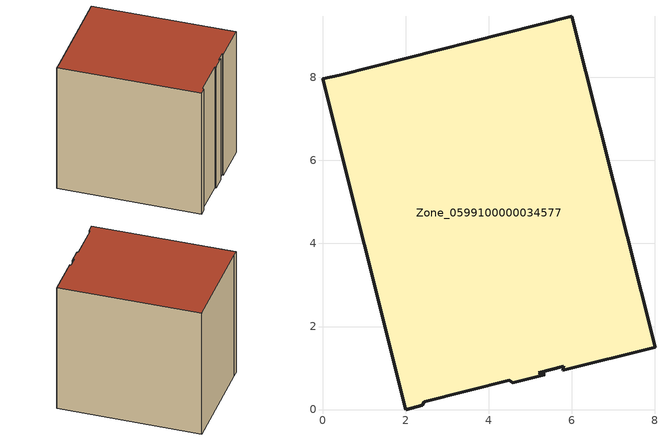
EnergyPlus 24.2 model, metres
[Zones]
Zone_0599100000034577
 floor ground (C_G): 8.01,1.5 5.79,0.95 5.82,1.04 5.21,0.89 5.36,0.84 4.58,0.64 4.5,0.71 2.45,0.19 2.4,0.1 2,0 0,7.97 0.4,8.05 6.01,9.47 z0
 wall outside (C_F): 2,0 2.4,0.1 2.45,0.19 4.5,0.71 4.58,0.64 5.36,0.84 5.21,0.89 5.82,1.04 5.79,0.95 8.01,1.5 6.01,9.47 0.4,8.05 0,7.97 2,0 z0:7.91
 roof outside (C_R): 5.79,0.95 8.01,1.5 6.01,9.47 0.4,8.05 0,7.97 2,0 2.4,0.1 2.45,0.19 4.5,0.71 4.58,0.64 5.36,0.84 5.21,0.89 5.82,1.04 z7.91
[BUILDING]
Pand.0599100000034577: North Axis=0; Terrain=City; Loads Convergence Tolerance Value=0.04; Temperature Convergence Tolerance Value=0.4; Solar Distribution=FullExterior; Maximum Number of Warmup Days=25; Minimum Number of Warmup Days=1
[Site:Location]
Rotterdam.The.Hague.AP_ZH_NLD Design_Conditions: Latitude=51.96; Longitude=4.45; Time Zone=1; Elevation=-4.5
[SITE:GROUNDTEMPERATURE:BUILDINGSURFACE]
18, 18, 18, 18, 18, 18, 18, 18, 18, 18, 18, 18
[MATERIAL] Thermal Absorptance=0.9; Solar Absorptance=0.7; Visible Absorptance=0.7
Name | Roughness | Thickness | Conductivity | Density | Specific Heat
G.TI.1946-1964 | MediumSmooth | 0.15 | 1 | 540 | 1210
F.TI.1946-1964 | Rough | 0.3 | 0.857143 | 1920 | 840
R.TI.1946-1964 | MediumRough | 0.2 | 0.277778 | 1500 | 1000
[CONSTRUCTION]
C_G: G.TI.1946-1964
C_F: F.TI.1946-1964
C_R: R.TI.1946-1964
[ZONE]
Zone_0599100000034577: Type=1; Multiplier=1; Ceiling Height=Autocalculate; Volume=Autocalculate; Floor Area=autocalculate; Part of Total Floor Area=Yes
[ZONEINFILTRATION:DESIGNFLOWRATE]
Infil_Zone_0599100000034577: Zone or ZoneList or Space or SpaceList=Zone_0599100000034577; Schedule=AlwaysOn; Design Flow Rate Calculation Method=Flow/Area; Flow Rate per Floor Area=0.003; Constant Term Coefficient=1; Temperature Term Coefficient=0; Velocity Term Coefficient=0; Velocity Squared Term Coefficient=0
[HVACTEMPLATE:ZONE:IDEALLOADSAIRSYSTEM]
Zone_0599100000034577: Maximum Heating Supply Air Temperature=50; Minimum Cooling Supply Air Temperature=13; Maximum Heating Supply Air Humidity Ratio=0.0156; Minimum Cooling Supply Air Humidity Ratio=0.0077; Heating Limit=NoLimit; Cooling Limit=NoLimit; Dehumidification Control Type=ConstantSensibleHeatRatio; Cooling Sensible Heat Ratio=0.7; Dehumidification Setpoint=60; Humidification Control Type=None; Humidification Setpoint=30; Outdoor Air Method=None; Outdoor Air Flow Rate per Person=0.00944; Outdoor Air Flow Rate per Zone Floor Area=0; Outdoor Air Flow Rate per Zone=0; Demand Controlled Ventilation Type=None; Outdoor Air Economizer Type=NoEconomizer; Heat Recovery Type=None; Sensible Heat Recovery Effectiveness=0.7; Latent Heat Recovery Effectiveness=0.65
[ZONECONTROL:THERMOSTAT]
ThermostatControl_Zone_0599100000034577: Zone or ZoneList=Zone_0599100000034577; Control Type Schedule=DualSetpointControlType; Control 1=Thermostat_Zone_0599100000034577; Temperature Difference Between Cutout And Setpoint=0
[THERMOSTATSETPOINT:DUALSETPOINT]
Thermostat_Zone_0599100000034577: Heating Setpoint Temperature Schedule=HeatingSetpoint_Zone_0599100000034577; Cooling Setpoint Temperature Schedule=CoolingSetpoint_Zone_0599100000034577
[SCHEDULE:COMPACT]
HeatingSetpoint_Zone_0599100000034577: Through: 12/31, For: AllDays, Until: 24:00, 21
CoolingSetpoint_Zone_0599100000034577: Through: 12/31, For: AllDays, Until: 24:00, 24
DualSetpointControlType: Through: 12/31, For: AllDays, Until: 24:00, 4
AlwaysOn: Through: 12/31, For: AllDays, Until: 24:00, 1
